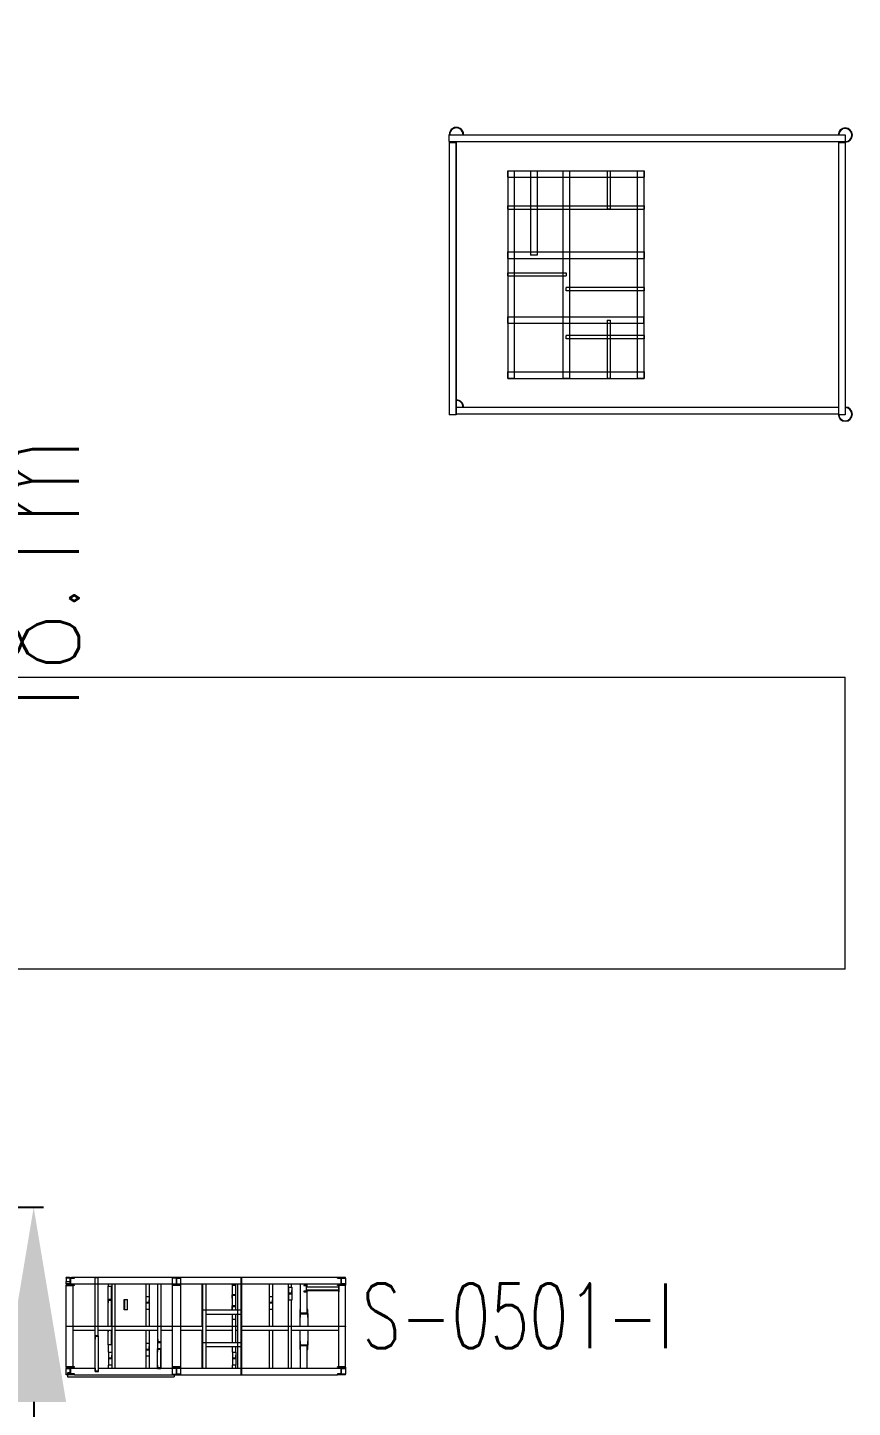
# Model space of a CAD drawing. Header units: inches. Extents: x -430764 to 256483, y 7374 to 217374.
# Drawn here: x -239192 to -226485, y 132227 to 153484 of the extents above; entities that cross this region are included whole.
import ezdxf
from ezdxf.enums import TextEntityAlignment as Align

# ---------------------------------------------------------------- set-up
doc = ezdxf.new("R2010")
doc.units = ezdxf.units.IN
doc.header["$MEASUREMENT"] = 0
for name, color, linetype, lineweight in [('Cable Tray Instruments', 7, 'Continuous', 13), ('CABLETRAYLAYOUT-EMBED 2_DWG$0$DwgTemplate', 7, 'Continuous', 9), ('Labels', 7, 'Continuous', 5)]:
    doc.layers.add(name, color=color, linetype=linetype, lineweight=lineweight)
doc.styles.add('HZTXT', font='simplexs.shx', dxfattribs={"width": 0.7, "bigfont": 'hztxt.shx'})
doc.dimstyles.new('标注 1：500', dxfattribs={"dimtxt": 1500, "dimasz": 3000, "dimexe": 150, "dimexo": 100, "dimgap": 50, "dimtad": 1, "dimdec": 0, "dimdsep": 46, "dimtxsty": 'HZTXT', "dimcen": 9, "dimclrd": 4, "dimclre": 4, "dimclrt": 2, "dimazin": 2, "dimtfac": 1, "dimtdec": 0, "dimtmove": 2, "dimatfit": 3, "dimfxl": 250, "dimtolj": 1, "dimtzin": 0, "dimarcsym": 0})

# ---------------------------------------------------------------- blocks, each defined once
blk = doc.blocks.new('*D5')
at = {"layer": 'Cable Tray Instruments', "color": 4, "lineweight": -2, "transparency": 16777216}
for p, q in [((-241045, 135311), (-238948, 135311)), ((-239098, 132311), (-239098, 116519)), ((-239098, 96228), (-239098, 112019)), ((-241545, 93228), (-238948, 93228))]:
    blk.add_line(p, q, dxfattribs=at)
at = {"layer": 'Cable Tray Instruments', "color": 4, "transparency": 16777216}
for points in [[(-239598, 132311), (-238598, 132311), (-239098, 135311)], [(-239598, 96228), (-238598, 96228), (-239098, 93228)]]:
    blk.add_solid(points, dxfattribs=at)
at = {"layer": 'Defpoints', "color": 0, "transparency": 16777216}
for p in [(-241145, 135311), (-241645, 93228), (-239098, 93228)]:
    blk.add_point(p, dxfattribs=at)
at = {"layer": 'Cable Tray Instruments', "transparency": 16777216, "insert": (-239098, 114269), "char_height": 1500, "attachment_point": 5, "rotation": 90, "style": 'HZTXT'}
blk.add_mtext('\\A1;42.1m', dxfattribs=at)
blk = doc.blocks.new('*D7')
at = {"layer": 'Cable Tray Instruments', "color": 4, "lineweight": -2, "transparency": 16777216}
for p, q in [((-240930, 153484), (-240208, 153484)), ((-240358, 150484), (-240358, 138378)), ((-241330, 135378), (-240208, 135378))]:
    blk.add_line(p, q, dxfattribs=at)
at = {"layer": 'Cable Tray Instruments', "color": 4, "transparency": 16777216}
for points in [[(-240858, 150484), (-239858, 150484), (-240358, 153484)], [(-240858, 138378), (-239858, 138378), (-240358, 135378)]]:
    blk.add_solid(points, dxfattribs=at)
at = {"layer": 'Defpoints', "color": 0, "transparency": 16777216}
for p in [(-241030, 153484), (-241430, 135378), (-240358, 135378)]:
    blk.add_point(p, dxfattribs=at)
at = {"layer": 'Cable Tray Instruments', "transparency": 16777216, "insert": (-239153, 144919), "char_height": 1500, "attachment_point": 5, "rotation": 90, "style": 'HZTXT'}
blk.add_mtext('\\A1;18.1m', dxfattribs=at)

msp = doc.modelspace()

# ---------------------------------------------------------------- linework, layer by layer
at = {"layer": 'CABLETRAYLAYOUT-EMBED 2_DWG$0$DwgTemplate', "color": 252, "linetype": 'Continuous'}
for p, q in [((-232694.8593, 151728.26392), (-232694.8593, 151831.38792)), ((-232694.8593, 151831.38792), (-226594.8593, 151831.38792)), ((-226594.8593, 151831.38792), (-226594.8593, 151728.26392)), ((-232694.8593, 151728.26392), (-232694.8593, 151727.22802)), ((-232694.8593, 151728.26392), (-232694.8593, 151727.22802)), ((-232694.8593, 151728.26392), (-226594.8593, 151728.26392)), ((-232694.8593, 151727.22802), (-232694.8593, 151716.80897)), ((-232694.8593, 151727.22802), (-232646.8533, 151727.22802)), ((-232694.8593, 151727.22802), (-232694.8593, 151716.80897)), ((-232694.8593, 151727.22802), (-232646.8533, 151727.22802)), ((-232646.8533, 151716.80897), (-232694.8593, 151716.80897)), ((-232694.8593, 151716.80897), (-232694.8593, 151715.77307)), ((-232646.8533, 151716.80897), (-232694.8593, 151716.80897)), ((-232694.8593, 151716.80897), (-232694.8593, 151715.77307)), ((-232694.8593, 151715.77307), (-232591.7353, 151715.77307)), ((-232694.8593, 151715.77307), (-232694.8593, 147515.77307)), ((-232694.8593, 151715.77307), (-232591.7353, 151715.77307)), ((-232694.8593, 151715.77307), (-232694.8593, 147515.77307)), ((-232646.8533, 151727.22802), (-232646.8533, 151716.80897)), ((-232646.8533, 151727.22802), (-232646.8533, 151716.80897)), ((-232639.7413, 151716.80897), (-232639.7413, 151727.22802)), ((-232639.7413, 151727.22802), (-232591.7353, 151727.22802)), ((-232639.7413, 151716.80897), (-232639.7413, 151727.22802)), ((-232639.7413, 151727.22802), (-232591.7353, 151727.22802)), ((-232591.7353, 151716.80897), (-232639.7413, 151716.80897)), ((-232591.7353, 151716.80897), (-232639.7413, 151716.80897)), ((-232591.7353, 151727.22802), (-232591.7353, 151728.26392)), ((-232591.7353, 151727.22802), (-232591.7353, 151728.26392)), ((-232591.7353, 151727.22802), (-232591.7353, 151716.80897)), ((-232591.7353, 151727.22802), (-232591.7353, 151716.80897)), ((-226697.9833, 151725.13992), (-232591.7353, 151725.13992)), ((-232591.7353, 151715.77307), (-232591.7353, 151716.80897)), ((-232591.7353, 151715.77307), (-232591.7353, 151716.80897)), ((-232591.7353, 151715.77307), (-232591.7353, 147515.77307)), ((-232591.7353, 151715.77307), (-232591.7353, 147515.77307)), ((-232587.04478, 147528.26392), (-232587.04478, 151728.26392)), ((-226697.9833, 151728.26392), (-226697.9833, 151727.22802)), ((-226697.9833, 151728.26392), (-226697.9833, 151727.22802)), ((-226697.9833, 151727.22802), (-226697.9833, 151716.80897)), ((-226697.9833, 151727.22802), (-226649.9773, 151727.22802)), ((-226697.9833, 151727.22802), (-226697.9833, 151716.80897)), ((-226697.9833, 151727.22802), (-226649.9773, 151727.22802)), ((-226697.9833, 151716.80897), (-226697.9833, 151715.77307)), ((-226649.9773, 151716.80897), (-226697.9833, 151716.80897)), ((-226697.9833, 151716.80897), (-226697.9833, 151715.77307)), ((-226649.9773, 151716.80897), (-226697.9833, 151716.80897)), ((-226697.9833, 151715.77307), (-226594.8593, 151715.77307)), ((-226697.9833, 151715.77307), (-226697.9833, 147515.77307)), ((-226697.9833, 151715.77307), (-226594.8593, 151715.77307)), ((-226697.9833, 151715.77307), (-226697.9833, 147515.77307)), ((-226649.9773, 151727.22802), (-226649.9773, 151716.80897)), ((-226649.9773, 151727.22802), (-226649.9773, 151716.80897)), ((-226642.8653, 151727.22802), (-226594.8593, 151727.22802)), ((-226642.8653, 151716.80897), (-226642.8653, 151727.22802)), ((-226642.8653, 151727.22802), (-226594.8593, 151727.22802)), ((-226642.8653, 151716.80897), (-226642.8653, 151727.22802)), ((-226594.8593, 151716.80897), (-226642.8653, 151716.80897)), ((-226594.8593, 151716.80897), (-226642.8653, 151716.80897)), ((-226594.8593, 151727.22802), (-226594.8593, 151728.26392)), ((-226594.8593, 151727.22802), (-226594.8593, 151728.26392)), ((-226594.8593, 151727.22802), (-226594.8593, 151716.80897)), ((-226594.8593, 151727.22802), (-226594.8593, 151716.80897)), ((-226594.8593, 151715.77307), (-226594.8593, 151716.80897)), ((-226594.8593, 151715.77307), (-226594.8593, 151716.80897)), ((-226594.8593, 151715.77307), (-226594.8593, 147515.77307)), ((-226594.8593, 151715.77307), (-226594.8593, 147515.77307)), ((-231794.8593, 151278.26392), (-231794.8593, 148078.26392)), ((-231794.8593, 151278.26392), (-231694.8593, 151278.26392)), ((-231794.8593, 151178.26392), (-231794.8593, 151278.26392)), ((-231794.8593, 151278.26392), (-229694.8593, 151278.26392)), ((-231794.8593, 151178.26392), (-229694.8593, 151178.26392)), ((-231694.8593, 151278.26392), (-231694.8593, 148078.26392)), ((-231446.4213, 151278.26392), (-231343.2973, 151278.26392)), ((-231446.4213, 151278.26392), (-231446.4213, 149978.26392)), ((-231343.2973, 151278.26392), (-231343.2973, 149978.26392)), ((-230944.8593, 151278.26392), (-230844.8593, 151278.26392)), ((-230944.8593, 151278.26392), (-230944.8593, 148078.26392)), ((-230844.8593, 151278.26392), (-230844.8593, 148078.26392)), ((-230264.8593, 151278.26392), (-230216.8593, 151278.26392)), ((-230264.8593, 151278.26392), (-230264.8593, 150688.26392)), ((-230216.8593, 151278.26392), (-230216.8593, 150688.26392)), ((-229794.8593, 151278.26392), (-229694.8593, 151278.26392)), ((-229794.8593, 148078.26392), (-229794.8593, 151278.26392)), ((-229694.8593, 148078.26392), (-229694.8593, 151278.26392)), ((-229694.8593, 151278.26392), (-229694.8593, 151178.26392)), ((-231794.8593, 150736.26392), (-229694.8593, 150736.26392)), ((-231794.8593, 150688.26392), (-231794.8593, 150736.26392)), ((-229694.8593, 150736.26392), (-229694.8593, 150688.26392)), ((-231794.8593, 150688.26392), (-229694.8593, 150688.26392)), ((-230216.8593, 150688.26392), (-230264.8593, 150688.26392)), ((-231794.8593, 149928.26392), (-231794.8593, 150028.26392)), ((-231794.8593, 150028.26392), (-229694.8593, 150028.26392)), ((-231794.8593, 149928.26392), (-229694.8593, 149928.26392)), ((-231343.2973, 149978.26392), (-231446.4213, 149978.26392)), ((-229694.8593, 150028.26392), (-229694.8593, 149928.26392)), ((-231794.8593, 149706.26392), (-230894.8593, 149706.26392)), ((-231794.8593, 149658.26392), (-231794.8593, 149706.26392)), ((-231794.8593, 149658.26392), (-230894.8593, 149658.26392)), ((-230894.8593, 149706.26392), (-230894.8593, 149658.26392)), ((-229694.8593, 149478.26392), (-230894.8593, 149478.26392)), ((-230894.8593, 149430.26392), (-230894.8593, 149478.26392)), ((-229694.8593, 149478.26392), (-229694.8593, 149430.26392)), ((-229694.8593, 149430.26392), (-230894.8593, 149430.26392)), ((-231794.8593, 148928.26392), (-231794.8593, 149028.26392)), ((-231794.8593, 149028.26392), (-229703.99879, 149028.26392)), ((-229703.99879, 149028.26392), (-229703.99879, 148928.26392)), ((-231794.8593, 148928.26392), (-229703.99879, 148928.26392)), ((-230264.8593, 148978.26392), (-230216.8593, 148978.26392)), ((-230264.8593, 148978.26392), (-230264.8593, 148078.26392)), ((-230216.8593, 148978.26392), (-230216.8593, 148078.26392)), ((-230894.8593, 148690.26392), (-230894.8593, 148738.26392)), ((-229694.8593, 148738.26392), (-230894.8593, 148738.26392)), ((-229694.8593, 148690.26392), (-230894.8593, 148690.26392)), ((-229694.8593, 148738.26392), (-229694.8593, 148690.26392)), ((-231794.8593, 148078.26392), (-231794.8593, 148178.26392)), ((-231794.8593, 148178.26392), (-229694.8593, 148178.26392)), ((-229694.8593, 148178.26392), (-229694.8593, 148078.26392)), ((-231794.8593, 148078.26392), (-229694.8593, 148078.26392)), ((-231694.8593, 148078.26392), (-231794.8593, 148078.26392)), ((-230844.8593, 148078.26392), (-230944.8593, 148078.26392)), ((-230216.8593, 148078.26392), (-230264.8593, 148078.26392)), ((-229694.8593, 148078.26392), (-229794.8593, 148078.26392)), ((-226697.9833, 147631.38792), (-232591.7353, 147631.38792)), ((-226697.9833, 147631.38792), (-232591.7353, 147631.38792)), ((-226697.9833, 147528.26392), (-232591.7353, 147528.26392)), ((-226697.9833, 147528.26392), (-232591.7353, 147528.26392)), ((-232587.04478, 147528.26392), (-232591.7353, 147528.26392)), ((-232591.7353, 147515.77307), (-232694.8593, 147515.77307)), ((-232591.7353, 147515.77307), (-232694.8593, 147515.77307)), ((-226594.8593, 147515.77307), (-226697.9833, 147515.77307)), ((-226594.8593, 147515.77307), (-226697.9833, 147515.77307)), ((-240912.3093, 143478.26392), (-226594.8593, 143478.26392)), ((-226594.8593, 138978.26392), (-226594.8593, 143478.26392)), ((-226594.8593, 138978.26392), (-240912.3093, 138978.26392)), ((-238594.8593, 134228.26392), (-238594.8593, 134165.26392)), ((-238546.52901, 134228.26392), (-238594.8593, 134228.26392)), ((-238594.8593, 134219.26392), (-238594.8593, 134228.26392)), ((-238594.8593, 134128.26392), (-238594.8593, 134165.26392)), ((-238594.8593, 134165.26392), (-238590.25642, 134165.26392)), ((-238590.25642, 134222.26392), (-238546.52901, 134222.26392)), ((-238590.25642, 134165.26392), (-238590.25642, 134222.26392)), ((-238590.25642, 134165.26392), (-238535.6093, 134165.26392)), ((-238535.6093, 134219.26392), (-238587.03812, 134219.26392)), ((-238546.52901, 134222.26392), (-238546.52901, 134228.26392)), ((-238546.52901, 134228.26392), (-238512.73688, 134228.26392)), ((-238512.73688, 134222.26392), (-238546.52901, 134222.26392)), ((-238535.6093, 134112.26392), (-238535.6093, 134219.26392)), ((-238529.1093, 134219.26392), (-238469.8593, 134219.26392)), ((-238529.1093, 134219.26392), (-238529.1093, 134128.26392)), ((-238529.1093, 134219.26392), (-238469.8593, 134219.26392)), ((-238529.1093, 134112.26392), (-238529.1093, 134219.26392)), ((-238469.8593, 134228.26392), (-238512.73688, 134228.26392)), ((-238469.8593, 134219.26392), (-238469.8593, 134228.26392)), ((-234419.8593, 134228.26392), (-238469.8593, 134228.26392)), ((-238469.8593, 134219.26392), (-238469.8593, 134228.26392)), ((-238150.2593, 134228.26392), (-238106.5713, 134228.26392)), ((-238150.2593, 133328.26392), (-238150.2593, 134228.26392)), ((-238106.5713, 133328.26392), (-238106.5713, 134228.26392)), ((-236832.3593, 134228.26392), (-236957.3593, 134228.26392)), ((-236957.3593, 134219.26392), (-236957.3593, 134228.26392)), ((-236957.3593, 134228.26392), (-236832.3593, 134228.26392)), ((-236957.3593, 132728.26392), (-236957.3593, 134228.26392)), ((-236898.1093, 134219.26392), (-236957.3593, 134219.26392)), ((-236898.1093, 134112.26392), (-236898.1093, 134219.26392)), ((-236891.6093, 134112.26392), (-236891.6093, 134219.26392)), ((-236891.6093, 134219.26392), (-236832.3593, 134219.26392)), ((-236832.3593, 134219.26392), (-236832.3593, 134228.26392)), ((-236832.3593, 132728.26392), (-236832.3593, 134228.26392)), ((-235900.8593, 134225.08892), (-235894.8593, 134225.08892)), ((-235900.8593, 132728.26392), (-235900.8593, 134225.08892)), ((-235894.8593, 134225.08892), (-235894.8593, 132728.26392)), ((-234419.8593, 134228.26392), (-234419.8593, 134219.26392)), ((-234419.8593, 134219.26392), (-234419.8593, 134228.26392)), ((-234294.8593, 134228.26392), (-234419.8593, 134228.26392)), ((-234419.8593, 134219.26392), (-234360.6093, 134219.26392)), ((-234360.6093, 134219.26392), (-234419.8593, 134219.26392)), ((-234360.6093, 134128.26392), (-234360.6093, 134219.26392)), ((-234360.6093, 134112.26392), (-234360.6093, 134219.26392)), ((-234354.1093, 134112.26392), (-234354.1093, 134219.26392)), ((-234354.1093, 134219.26392), (-234294.8593, 134219.26392)), ((-234294.8593, 134219.26392), (-234294.8593, 134228.26392)), ((-234294.8593, 134219.26392), (-234294.8593, 134128.26392)), ((-238535.6093, 134128.26392), (-238594.8593, 134128.26392)), ((-238594.8593, 134128.26392), (-238594.8593, 134112.26392)), ((-238594.8593, 134128.26392), (-238535.6093, 134128.26392)), ((-238594.8593, 134112.26392), (-238535.6093, 134112.26392)), ((-238594.8593, 134103.26392), (-238594.8593, 134112.26392)), ((-238594.8593, 132853.26392), (-238594.8593, 134103.26392)), ((-238594.8593, 134103.26392), (-238494.8593, 134103.26392)), ((-238469.8593, 134103.26392), (-238594.8593, 134103.26392)), ((-238529.1093, 134128.26392), (-234360.6093, 134128.26392)), ((-238469.8593, 134112.26392), (-238529.1093, 134112.26392)), ((-238494.8593, 134128.26392), (-238494.8593, 134112.26392)), ((-238494.8593, 134103.26392), (-238494.8593, 132853.26392)), ((-238469.8593, 134103.26392), (-238469.8593, 134112.26392)), ((-237950.2593, 133478.26392), (-237950.2593, 134092.91345)), ((-237950.2593, 134092.91345), (-237899.4593, 134092.91345)), ((-237942.8593, 134092.91345), (-237942.8593, 134128.26392)), ((-237899.4593, 133478.26392), (-237899.4593, 134092.91345)), ((-237894.8593, 134128.26392), (-237846.8593, 134128.26392)), ((-237894.8593, 134128.26392), (-237894.8593, 132828.26392)), ((-237846.8593, 134128.26392), (-237846.8593, 132828.26392)), ((-237370.2593, 133935.38892), (-237370.2593, 133735.38892)), ((-237370.2593, 133935.38892), (-237319.4593, 133935.38892)), ((-237362.8593, 133935.38892), (-237362.8593, 134128.26392)), ((-237319.4593, 133935.38892), (-237319.4593, 133735.38892)), ((-237314.8593, 133478.26392), (-237314.8593, 134128.26392)), ((-237182.8593, 133128.26392), (-237182.8593, 134128.26392)), ((-237182.8593, 134128.26392), (-237134.8593, 134128.26392)), ((-237134.8593, 132828.26392), (-237134.8593, 134128.26392)), ((-236957.3593, 134103.26392), (-236957.3593, 134112.26392)), ((-236957.3593, 134112.26392), (-236898.1093, 134112.26392)), ((-236832.3593, 134103.26392), (-236957.3593, 134103.26392)), ((-236832.3593, 134112.26392), (-236891.6093, 134112.26392)), ((-236832.3593, 134103.26392), (-236832.3593, 134112.26392)), ((-236507.8593, 134128.26392), (-236507.8593, 133478.26392)), ((-236494.8593, 134128.26392), (-236446.8593, 134128.26392)), ((-236494.8593, 134128.26392), (-236494.8593, 132828.26392)), ((-236446.8593, 134128.26392), (-236446.8593, 132828.26392)), ((-236444.8593, 134128.26392), (-236444.8593, 133728.26392)), ((-235992.6343, 133961.56488), (-236043.4343, 133961.56488)), ((-236043.4343, 133961.56488), (-236043.4343, 133910.76488)), ((-236040.2593, 134110.02642), (-236040.2593, 133728.26392)), ((-236040.2593, 134110.02642), (-235989.4593, 134110.02642)), ((-236037.0843, 133955.21488), (-235992.6343, 133955.21488)), ((-236037.0843, 133910.76488), (-236037.0843, 133955.21488)), ((-236032.8593, 134110.02642), (-236032.8593, 134128.26392)), ((-235992.6343, 133955.21488), (-235992.6343, 133961.56488)), ((-235989.4593, 134110.02642), (-235989.4593, 133728.26392)), ((-235984.8593, 133728.26392), (-235984.8593, 134128.26392)), ((-235957.8593, 134128.26392), (-235957.8593, 133728.26392)), ((-235470.2593, 133935.38892), (-235419.4593, 133935.38892)), ((-235470.2593, 133935.38892), (-235470.2593, 133735.38892)), ((-235462.8593, 133935.38892), (-235462.8593, 134128.26392)), ((-235419.4593, 133935.38892), (-235419.4593, 133735.38892)), ((-235414.8593, 133478.26392), (-235414.8593, 134128.26392)), ((-235172.8593, 132828.26392), (-235172.8593, 134128.26392)), ((-235172.8593, 134128.26392), (-235124.8593, 134128.26392)), ((-235170.2593, 134078.26392), (-235119.4593, 134078.26392)), ((-235170.2593, 134078.26392), (-235170.2593, 133878.26392)), ((-235170.2593, 133984.61392), (-235170.2593, 133978.26392)), ((-235125.8093, 133984.61392), (-235170.2593, 133984.61392)), ((-235170.2593, 133978.26392), (-235119.4593, 133978.26392)), ((-235119.4593, 134029.06392), (-235125.8093, 134029.06392)), ((-235125.8093, 134029.06392), (-235125.8093, 133984.61392)), ((-235124.8593, 134078.26392), (-235124.8593, 134128.26392)), ((-235119.4593, 134078.26392), (-235119.4593, 133878.26392)), ((-235119.4593, 133978.26392), (-235119.4593, 134029.06392)), ((-234984.8593, 133676.51392), (-234984.8593, 134128.26392)), ((-234936.5913, 134110.05121), (-234936.5913, 134102.53281)), ((-234896.4593, 134110.05121), (-234936.5913, 134110.05121)), ((-234936.5913, 134102.53281), (-234899.6343, 134102.53281)), ((-234899.6343, 134015.96961), (-234936.5913, 134015.96961)), ((-234936.5913, 134015.96961), (-234936.5913, 134008.45121)), ((-234936.5913, 134008.45121), (-234896.4593, 134008.45121)), ((-234899.6343, 134102.53281), (-234899.6343, 134015.96961)), ((-234896.4593, 134008.45121), (-234896.4593, 134110.05121)), ((-234396.4593, 134080.05121), (-234896.4593, 134080.05121)), ((-234896.4593, 134039.91921), (-234396.4593, 134039.91921)), ((-234896.4593, 134029.25121), (-234396.4593, 134029.25121)), ((-234884.8593, 134080.05121), (-234884.8593, 134128.26392)), ((-234884.8593, 133676.51392), (-234884.8593, 134029.25121)), ((-234419.8593, 134112.26392), (-234360.6093, 134112.26392)), ((-234419.8593, 134103.26392), (-234419.8593, 134112.26392)), ((-234294.8593, 134103.26392), (-234419.8593, 134103.26392)), ((-234396.4593, 134103.26392), (-234396.4593, 134008.45121)), ((-234396.4593, 134008.45121), (-234394.8593, 134008.45121)), ((-234394.8593, 134128.26392), (-234394.8593, 134112.26392)), ((-234294.8593, 134103.26392), (-234394.8593, 134103.26392)), ((-234394.8593, 132853.26392), (-234394.8593, 134103.26392)), ((-234294.8593, 134128.26392), (-234354.1093, 134128.26392)), ((-234354.1093, 134128.26392), (-234294.8593, 134128.26392)), ((-234294.8593, 134112.26392), (-234354.1093, 134112.26392)), ((-234294.8593, 134128.26392), (-234294.8593, 134112.26392)), ((-234294.8593, 134103.26392), (-234294.8593, 134112.26392)), ((-234294.8593, 132853.26392), (-234294.8593, 134103.26392)), ((-237950.2593, 133887.67642), (-237950.2593, 133836.87642)), ((-237899.4593, 133887.67642), (-237950.2593, 133887.67642)), ((-237950.2593, 133836.87642), (-237943.9093, 133836.87642)), ((-237943.9093, 133881.32642), (-237899.4593, 133881.32642)), ((-237943.9093, 133836.87642), (-237943.9093, 133881.32642)), ((-237899.4593, 133881.32642), (-237899.4593, 133887.67642)), ((-237704.8593, 133886.84898), (-237698.5093, 133886.84898)), ((-237704.8593, 133728.26392), (-237704.8593, 133886.84898)), ((-237698.5093, 133728.26392), (-237704.8593, 133728.26392)), ((-237698.5093, 133886.84898), (-237698.5093, 133728.26392)), ((-237698.5093, 133886.84898), (-237654.0593, 133886.84898)), ((-237654.0593, 133728.26392), (-237698.5093, 133728.26392)), ((-237654.0593, 133728.26392), (-237654.0593, 133886.84898)), ((-237370.2593, 133841.73892), (-237370.2593, 133835.38892)), ((-237325.8093, 133841.73892), (-237370.2593, 133841.73892)), ((-237370.2593, 133835.38892), (-237319.4593, 133835.38892)), ((-237319.4593, 133735.38892), (-237370.2593, 133735.38892)), ((-237362.8593, 133478.26392), (-237362.8593, 133735.38892)), ((-237325.8093, 133886.18892), (-237325.8093, 133841.73892)), ((-237319.4593, 133886.18892), (-237325.8093, 133886.18892)), ((-237319.4593, 133835.38892), (-237319.4593, 133886.18892)), ((-236494.8593, 133722.26392), (-236494.8593, 133728.26392)), ((-236494.8593, 133728.26392), (-235894.8593, 133728.26392)), ((-235894.8593, 133722.26392), (-236494.8593, 133722.26392)), ((-236043.4343, 133910.76488), (-236037.0843, 133910.76488)), ((-235992.6343, 133789.71431), (-236043.4343, 133789.71431)), ((-236043.4343, 133789.71431), (-236043.4343, 133738.91431)), ((-236043.4343, 133738.91431), (-236037.0843, 133738.91431)), ((-236037.0843, 133783.36431), (-235992.6343, 133783.36431)), ((-236037.0843, 133738.91431), (-236037.0843, 133783.36431)), ((-235992.6343, 133783.36431), (-235992.6343, 133789.71431)), ((-235957.8593, 133722.26392), (-235957.8593, 133228.26392)), ((-235894.8593, 133728.26392), (-235894.8593, 133722.26392)), ((-235425.8093, 133841.73892), (-235470.2593, 133841.73892)), ((-235470.2593, 133841.73892), (-235470.2593, 133835.38892)), ((-235470.2593, 133835.38892), (-235419.4593, 133835.38892)), ((-235419.4593, 133735.38892), (-235470.2593, 133735.38892)), ((-235462.8593, 133478.26392), (-235462.8593, 133735.38892)), ((-235425.8093, 133886.18892), (-235425.8093, 133841.73892)), ((-235419.4593, 133886.18892), (-235425.8093, 133886.18892)), ((-235419.4593, 133835.38892), (-235419.4593, 133886.18892)), ((-235119.4593, 133878.26392), (-235170.2593, 133878.26392)), ((-235124.8593, 132828.26392), (-235124.8593, 133878.26392)), ((-234997.3593, 133735.76392), (-234997.3593, 133610.76392)), ((-234988.3593, 133735.76392), (-234997.3593, 133735.76392)), ((-234988.3593, 133676.51392), (-234988.3593, 133735.76392)), ((-234872.3593, 133735.76392), (-234881.3593, 133735.76392)), ((-234881.3593, 133735.76392), (-234881.3593, 133676.51392)), ((-234872.3593, 133610.76392), (-234872.3593, 133735.76392)), ((-236446.8593, 133665.26392), (-235900.8593, 133665.26392)), ((-236444.8593, 133665.26392), (-236444.8593, 133228.26392)), ((-236040.2593, 133665.26392), (-236040.2593, 133579.80142)), ((-235989.4593, 133579.80142), (-236040.2593, 133579.80142)), ((-236032.8593, 133228.26392), (-236032.8593, 133579.80142)), ((-235989.4593, 133665.26392), (-235989.4593, 133579.80142)), ((-235984.8593, 133228.26392), (-235984.8593, 133665.26392)), ((-234997.3593, 133673.26392), (-234872.3593, 133673.26392)), ((-234997.3593, 133673.26392), (-234997.3593, 133478.26392)), ((-234997.3593, 133610.76392), (-234988.3593, 133610.76392)), ((-234881.3593, 133676.51392), (-234988.3593, 133676.51392)), ((-234988.3593, 133670.01392), (-234881.3593, 133670.01392)), ((-234988.3593, 133610.76392), (-234988.3593, 133670.01392)), ((-234881.3593, 133670.01392), (-234881.3593, 133610.76392)), ((-234881.3593, 133610.76392), (-234872.3593, 133610.76392)), ((-234872.3593, 133673.26392), (-234872.3593, 133478.26392)), ((-238594.8593, 133478.26392), (-238146.7033, 133478.26392)), ((-238594.8593, 133472.26392), (-238594.8593, 133478.26392)), ((-238146.7033, 133472.26392), (-238594.8593, 133472.26392)), ((-238494.8593, 133415.26392), (-238150.2593, 133415.26392)), ((-238099.4593, 133328.26392), (-238150.2593, 133328.26392)), ((-238150.2593, 133328.26392), (-238150.2593, 133277.46392)), ((-238150.2593, 133328.26392), (-238099.4593, 133328.26392)), ((-238150.2593, 132779.06392), (-238150.2593, 133328.26392)), ((-238146.7033, 133478.26392), (-238146.7033, 133472.26392)), ((-238146.7033, 133478.26392), (-237894.8593, 133478.26392)), ((-238146.7033, 133472.26392), (-238146.7033, 133478.26392)), ((-237894.8593, 133472.26392), (-238146.7033, 133472.26392)), ((-238143.9093, 133277.46392), (-238143.9093, 133321.91392)), ((-238143.9093, 133321.91392), (-238099.4593, 133321.91392)), ((-238106.5713, 133415.26392), (-237894.8593, 133415.26392)), ((-238099.4593, 133321.91392), (-238099.4593, 133328.26392)), ((-238099.4593, 132779.06392), (-238099.4593, 133328.26392)), ((-237950.2593, 133192.91345), (-237950.2593, 133415.26392)), ((-237950.2593, 133415.26392), (-237950.2593, 133390.9954)), ((-237950.2593, 133390.9954), (-237943.9093, 133390.9954)), ((-237943.9093, 133390.9954), (-237943.9093, 133415.26392)), ((-237899.4593, 133192.91345), (-237899.4593, 133415.26392)), ((-237894.8593, 133472.26392), (-237894.8593, 133478.26392)), ((-237894.8593, 133478.26392), (-237134.8593, 133478.26392)), ((-237894.8593, 133478.26392), (-237894.8593, 133472.26392)), ((-237134.8593, 133472.26392), (-237894.8593, 133472.26392)), ((-237846.8593, 133415.26392), (-237182.8593, 133415.26392)), ((-237362.8593, 133214.78892), (-237362.8593, 133415.26392)), ((-237314.8593, 132828.26392), (-237314.8593, 133415.26392)), ((-237134.8593, 133478.26392), (-237134.8593, 133472.26392)), ((-237134.8593, 133478.26392), (-236894.8593, 133478.26392)), ((-237134.8593, 133472.26392), (-237134.8593, 133478.26392)), ((-236894.8593, 133472.26392), (-237134.8593, 133472.26392)), ((-237134.8593, 133415.26392), (-236957.3593, 133415.26392)), ((-236894.8593, 133478.26392), (-236494.8593, 133478.26392)), ((-236894.8593, 133472.26392), (-236894.8593, 133478.26392)), ((-236894.8593, 133478.26392), (-236894.8593, 133472.26392)), ((-236494.8593, 133472.26392), (-236894.8593, 133472.26392)), ((-236832.3593, 133415.26392), (-236494.8593, 133415.26392)), ((-236507.8593, 133415.26392), (-236507.8593, 132828.26392)), ((-236494.8593, 133478.26392), (-236494.8593, 133472.26392)), ((-236446.8593, 133478.26392), (-235984.8593, 133478.26392)), ((-235984.8593, 133472.26392), (-236446.8593, 133472.26392)), ((-236444.8593, 133415.26392), (-236032.8593, 133415.26392)), ((-235984.8593, 133478.26392), (-235984.8593, 133472.26392)), ((-235984.8593, 133472.26392), (-235984.8593, 133478.26392)), ((-235984.8593, 133478.26392), (-235957.8593, 133478.26392)), ((-235957.8593, 133472.26392), (-235984.8593, 133472.26392)), ((-235984.8593, 133415.26392), (-235957.8593, 133415.26392)), ((-235894.8593, 133478.26392), (-235124.8593, 133478.26392)), ((-235894.8593, 133472.26392), (-235894.8593, 133478.26392)), ((-235124.8593, 133472.26392), (-235894.8593, 133472.26392)), ((-235894.8593, 133415.26392), (-235172.8593, 133415.26392)), ((-235462.8593, 132828.26392), (-235462.8593, 133415.26392)), ((-235414.8593, 132828.26392), (-235414.8593, 133415.26392)), ((-235124.8593, 133478.26392), (-235124.8593, 133472.26392)), ((-235124.8593, 133472.26392), (-235124.8593, 133478.26392)), ((-235124.8593, 133478.26392), (-234294.8593, 133478.26392)), ((-234294.8593, 133472.26392), (-235124.8593, 133472.26392)), ((-235124.8593, 133415.26392), (-234394.8593, 133415.26392)), ((-234997.3593, 133415.26392), (-234997.3593, 133183.26392)), ((-234872.3593, 133415.26392), (-234872.3593, 133183.26392)), ((-234294.8593, 133478.26392), (-234294.8593, 133472.26392)), ((-238150.2593, 133277.46392), (-238143.9093, 133277.46392)), ((-237899.4593, 133192.91345), (-237950.2593, 133192.91345)), ((-237944.2593, 133078.26392), (-237894.8593, 133078.26392)), ((-237944.2593, 133078.26392), (-237944.2593, 132878.26392)), ((-237942.8593, 133078.26392), (-237942.8593, 133192.91345)), ((-237370.2593, 133214.78892), (-237319.4593, 133214.78892)), ((-237370.2593, 133214.78892), (-237370.2593, 133014.78892)), ((-237370.2593, 133121.13892), (-237370.2593, 133114.78892)), ((-237325.8093, 133121.13892), (-237370.2593, 133121.13892)), ((-237370.2593, 133114.78892), (-237319.4593, 133114.78892)), ((-237325.8093, 133165.58892), (-237325.8093, 133121.13892)), ((-237319.4593, 133165.58892), (-237325.8093, 133165.58892)), ((-237319.4593, 133214.78892), (-237319.4593, 133014.78892)), ((-237319.4593, 133114.78892), (-237319.4593, 133165.58892)), ((-237189.5353, 132828.26392), (-237189.5353, 133128.26392)), ((-237189.5353, 133128.26392), (-237138.7353, 133128.26392)), ((-237189.5353, 133128.26392), (-237189.5353, 133077.46392)), ((-237138.7353, 133128.26392), (-237189.5353, 133128.26392)), ((-237189.5353, 133077.46392), (-237183.1853, 133077.46392)), ((-237185.6593, 133279.06392), (-237185.6593, 133228.26392)), ((-237179.3093, 133279.06392), (-237185.6593, 133279.06392)), ((-237185.6593, 133228.26392), (-237134.8593, 133228.26392)), ((-237183.1853, 133121.91392), (-237138.7353, 133121.91392)), ((-237183.1853, 133077.46392), (-237183.1853, 133121.91392)), ((-237179.3093, 133234.61392), (-237179.3093, 133279.06392)), ((-237134.8593, 133234.61392), (-237179.3093, 133234.61392)), ((-237138.7353, 132828.26392), (-237138.7353, 133128.26392)), ((-237138.7353, 133121.91392), (-237138.7353, 133128.26392)), ((-237134.8593, 133228.26392), (-237134.8593, 133234.61392)), ((-236494.8593, 133222.26392), (-236494.8593, 133228.26392)), ((-236494.8593, 133228.26392), (-235894.8593, 133228.26392)), ((-235894.8593, 133222.26392), (-236494.8593, 133222.26392)), ((-236446.8593, 133165.26392), (-235900.8593, 133165.26392)), ((-236444.8593, 133165.26392), (-236444.8593, 132828.26392)), ((-236035.6593, 133078.26392), (-236035.6593, 132878.26392)), ((-236035.6593, 133078.26392), (-235984.8593, 133078.26392)), ((-236032.8593, 133078.26392), (-236032.8593, 133165.26392)), ((-235984.8593, 133078.26392), (-235984.8593, 133165.26392)), ((-235984.8593, 133078.26392), (-235984.8593, 132878.26392)), ((-235957.8593, 133222.26392), (-235957.8593, 132828.26392)), ((-235894.8593, 133228.26392), (-235894.8593, 133222.26392)), ((-234997.3593, 133245.76392), (-234997.3593, 133120.76392)), ((-234988.3593, 133245.76392), (-234997.3593, 133245.76392)), ((-234872.3593, 133183.26392), (-234997.3593, 133183.26392)), ((-234997.3593, 133120.76392), (-234988.3593, 133120.76392)), ((-234988.3593, 133186.51392), (-234988.3593, 133245.76392)), ((-234881.3593, 133186.51392), (-234988.3593, 133186.51392)), ((-234988.3593, 133180.01392), (-234881.3593, 133180.01392)), ((-234988.3593, 133120.76392), (-234988.3593, 133180.01392)), ((-234984.8593, 132828.26392), (-234984.8593, 133180.01392)), ((-234884.8593, 132828.26392), (-234884.8593, 133180.01392)), ((-234881.3593, 133245.76392), (-234881.3593, 133186.51392)), ((-234872.3593, 133245.76392), (-234881.3593, 133245.76392)), ((-234881.3593, 133180.01392), (-234881.3593, 133120.76392)), ((-234881.3593, 133120.76392), (-234872.3593, 133120.76392)), ((-234872.3593, 133120.76392), (-234872.3593, 133245.76392)), ((-237944.2593, 132984.61392), (-237944.2593, 132978.26392)), ((-237899.8093, 132984.61392), (-237944.2593, 132984.61392)), ((-237944.2593, 132978.26392), (-237894.8593, 132978.26392)), ((-237894.8593, 132878.26392), (-237944.2593, 132878.26392)), ((-237942.8593, 132828.26392), (-237942.8593, 132878.26392)), ((-237899.8093, 133029.06392), (-237899.8093, 132984.61392)), ((-237894.8593, 133029.06392), (-237899.8093, 133029.06392)), ((-237319.4593, 133014.78892), (-237370.2593, 133014.78892)), ((-237362.8593, 132828.26392), (-237362.8593, 133014.78892)), ((-237183.1853, 132879.06392), (-237189.5353, 132879.06392)), ((-237189.5353, 132879.06392), (-237189.5353, 132828.26392)), ((-237183.1853, 132834.61392), (-237183.1853, 132879.06392)), ((-237134.8593, 133059.06392), (-237138.7353, 133059.06392)), ((-237138.7353, 133008.26392), (-237134.8593, 133008.26392)), ((-237134.8593, 133008.26392), (-237134.8593, 133059.06392)), ((-235991.2093, 132984.61392), (-236035.6593, 132984.61392)), ((-236035.6593, 132984.61392), (-236035.6593, 132978.26392)), ((-236035.6593, 132978.26392), (-235984.8593, 132978.26392)), ((-235984.8593, 132878.26392), (-236035.6593, 132878.26392)), ((-236032.8593, 132828.26392), (-236032.8593, 132878.26392)), ((-235984.8593, 133029.06392), (-235991.2093, 133029.06392)), ((-235991.2093, 133029.06392), (-235991.2093, 132984.61392)), ((-235984.8593, 132978.26392), (-235984.8593, 133029.06392)), ((-235984.8593, 132828.26392), (-235984.8593, 132878.26392)), ((-238594.8593, 132853.26392), (-238494.8593, 132853.26392)), ((-238469.8593, 132853.26392), (-238594.8593, 132853.26392)), ((-238594.8593, 132844.26392), (-238594.8593, 132853.26392)), ((-238594.8593, 132844.26392), (-238594.8593, 132828.26392)), ((-238535.6093, 132844.26392), (-238594.8593, 132844.26392)), ((-238535.6093, 132828.26392), (-238594.8593, 132828.26392)), ((-238594.8593, 132737.26392), (-238594.8593, 132828.26392)), ((-238594.8593, 132828.26392), (-238535.6093, 132828.26392)), ((-238594.8593, 132737.26392), (-238535.6093, 132737.26392)), ((-238594.8593, 132728.26392), (-238594.8593, 132737.26392)), ((-238469.8593, 132728.26392), (-238594.8593, 132728.26392)), ((-238535.6093, 132759.70006), (-238578.06691, 132758.81996)), ((-238578.06691, 132758.81996), (-238577.83513, 132737.26392)), ((-238577.73836, 132728.26392), (-238577.38958, 132695.82698)), ((-238577.38958, 132695.82698), (-238573.06873, 132695.91655)), ((-238577.38958, 132695.82698), (-236939.88958, 132695.82698)), ((-238573.68155, 132752.9102), (-238535.6093, 132753.69939)), ((-238573.51331, 132737.26392), (-238573.68155, 132752.9102)), ((-238573.68155, 132752.9102), (-238535.6093, 132752.9102)), ((-238573.06873, 132695.91655), (-238573.41654, 132728.26392)), ((-238573.06873, 132695.91655), (-236935.56873, 132695.91655)), ((-238535.6093, 132737.26392), (-238535.6093, 132844.26392)), ((-238529.1093, 132737.26392), (-238529.1093, 132844.26392)), ((-238529.1093, 132844.26392), (-238469.8593, 132844.26392)), ((-238529.1093, 132828.26392), (-238529.1093, 132744.26392)), ((-238150.2593, 132828.26392), (-238529.1093, 132828.26392)), ((-238469.8593, 132744.26392), (-238529.1093, 132744.26392)), ((-238469.8593, 132737.26392), (-238529.1093, 132737.26392)), ((-238494.8593, 132844.26392), (-238494.8593, 132828.26392)), ((-238469.8593, 132844.26392), (-238469.8593, 132853.26392)), ((-238469.8593, 132728.26392), (-238469.8593, 132744.26392)), ((-238469.8593, 132728.26392), (-238469.8593, 132737.26392)), ((-238469.8593, 132728.26392), (-234419.8593, 132728.26392)), ((-238143.9093, 132829.86392), (-238150.2593, 132829.86392)), ((-238150.2593, 132829.86392), (-238150.2593, 132779.06392)), ((-238150.2593, 132779.06392), (-238099.4593, 132779.06392)), ((-238099.4593, 132779.06392), (-238150.2593, 132779.06392)), ((-238143.9093, 132785.41392), (-238143.9093, 132829.86392)), ((-238099.4593, 132785.41392), (-238143.9093, 132785.41392)), ((-237189.5353, 132828.26392), (-238099.4593, 132828.26392)), ((-238099.4593, 132779.06392), (-238099.4593, 132785.41392)), ((-237846.8593, 132828.26392), (-237894.8593, 132828.26392)), ((-237138.7353, 132828.26392), (-237189.5353, 132828.26392)), ((-237189.5353, 132828.26392), (-237138.7353, 132828.26392)), ((-237138.7353, 132834.61392), (-237183.1853, 132834.61392)), ((-237138.7353, 132828.26392), (-237138.7353, 132834.61392)), ((-234360.6093, 132828.26392), (-237138.7353, 132828.26392)), ((-237134.8593, 132828.26392), (-237138.7353, 132828.26392)), ((-236832.3593, 132853.26392), (-236957.3593, 132853.26392)), ((-236957.3593, 132844.26392), (-236957.3593, 132853.26392)), ((-236898.1093, 132844.26392), (-236957.3593, 132844.26392)), ((-236957.3593, 132728.26392), (-236957.3593, 132737.26392)), ((-236957.3593, 132737.26392), (-236898.1093, 132737.26392)), ((-236832.3593, 132728.26392), (-236957.3593, 132728.26392)), ((-236832.3593, 132728.26392), (-236957.3593, 132728.26392)), ((-236935.56873, 132695.91655), (-236939.88958, 132695.82698)), ((-236935.91654, 132728.26392), (-236935.56873, 132695.91655)), ((-236898.1093, 132737.26392), (-236898.1093, 132844.26392)), ((-236891.6093, 132737.26392), (-236891.6093, 132844.26392)), ((-236891.6093, 132844.26392), (-236832.3593, 132844.26392)), ((-236832.3593, 132737.26392), (-236891.6093, 132737.26392)), ((-236832.3593, 132844.26392), (-236832.3593, 132853.26392)), ((-236832.3593, 132728.26392), (-236832.3593, 132737.26392)), ((-236446.8593, 132828.26392), (-236494.8593, 132828.26392)), ((-235894.8593, 132728.26392), (-235900.8593, 132728.26392)), ((-235124.8593, 132828.26392), (-235172.8593, 132828.26392)), ((-234294.8593, 132853.26392), (-234419.8593, 132853.26392)), ((-234419.8593, 132844.26392), (-234419.8593, 132853.26392)), ((-234360.6093, 132844.26392), (-234419.8593, 132844.26392)), ((-234360.6093, 132744.26392), (-234419.8593, 132744.26392)), ((-234419.8593, 132744.26392), (-234419.8593, 132728.26392)), ((-234419.8593, 132728.26392), (-234419.8593, 132737.26392)), ((-234419.8593, 132737.26392), (-234360.6093, 132737.26392)), ((-234294.8593, 132728.26392), (-234419.8593, 132728.26392)), ((-234294.8593, 132853.26392), (-234394.8593, 132853.26392)), ((-234394.8593, 132844.26392), (-234394.8593, 132828.26392)), ((-234360.6093, 132737.26392), (-234360.6093, 132844.26392)), ((-234360.6093, 132744.26392), (-234360.6093, 132828.26392)), ((-234354.1093, 132844.26392), (-234294.8593, 132844.26392)), ((-234354.1093, 132737.26392), (-234354.1093, 132844.26392)), ((-234294.8593, 132828.26392), (-234354.1093, 132828.26392)), ((-234354.1093, 132828.26392), (-234294.8593, 132828.26392)), ((-234294.8593, 132737.26392), (-234354.1093, 132737.26392)), ((-234294.8593, 132844.26392), (-234294.8593, 132853.26392)), ((-234294.8593, 132844.26392), (-234294.8593, 132828.26392)), ((-234294.8593, 132828.26392), (-234294.8593, 132737.26392)), ((-234294.8593, 132728.26392), (-234294.8593, 132737.26392))]:
    msp.add_line(p, q, dxfattribs=at)
for centre, radius, start, end in [((-232585.2583, 151837.86492), 109.601, 356.612064582, 183.387935418), ((-232585.2583, 151837.86492), 101.4222, 356.338499091, 183.661500909), ((-226594.8593, 151828.26392), 109.601, 90, 178.366654832), ((-226594.8593, 151828.26392), 101.4222, 90, 178.234899933), ((-226594.8593, 151828.26392), 109.601, 270, 90), ((-226594.8593, 151828.26392), 101.4222, 270, 90), ((-232585.2583, 147637.86492), 109.601, 356.612064582, 90.933954149), ((-232585.2583, 147637.86492), 101.4222, 356.338499091, 91.009276784), ((-226594.8593, 147528.26392), 109.601, 180, 90), ((-226594.8593, 147528.26392), 101.4222, 187.074333267, 90)]:
    msp.add_arc(centre, radius, start, end, dxfattribs=at)

# ---------------------------------------------------------------- texts
at = {"layer": 'Labels', "style": 'HZTXT', "width": 0.7}
msp.add_text('S-0501-I', height=1000, dxfattribs=at).set_placement((-231642.13555, 133637.09954), align=Align.MIDDLE_CENTER)

# ---------------------------------------------------------------- dimensions: what is measured, and where the dimension line sits
at = {"layer": 'Cable Tray Instruments', "color": 6}
for base, p1, p2, picture, middle in [((-240358, 135378.47876), (-241030.05739, 153484.13839), (-241430, 135378.47876), '*D7', (-239153, 144919)), ((-239097.5, 93228.26392), (-241144.8593, 135310.81392), (-241644.8593, 93228.26392), '*D5', (-239097.5, 114269.35702))]:
    dim = msp.add_linear_dim(base=base, p1=p1, p2=p2, angle=90, dimstyle='标注 1：500', override={"dimdec": 1, "dimlfac": 0.001, "dimpost": 'm', "dimclrt": 256}, dxfattribs=at)
    dim.commit()
    dim.dimension.update_dxf_attribs({"geometry": picture, "text_midpoint": middle, "dimtype": 160})

doc.saveas('drawing.dxf')
